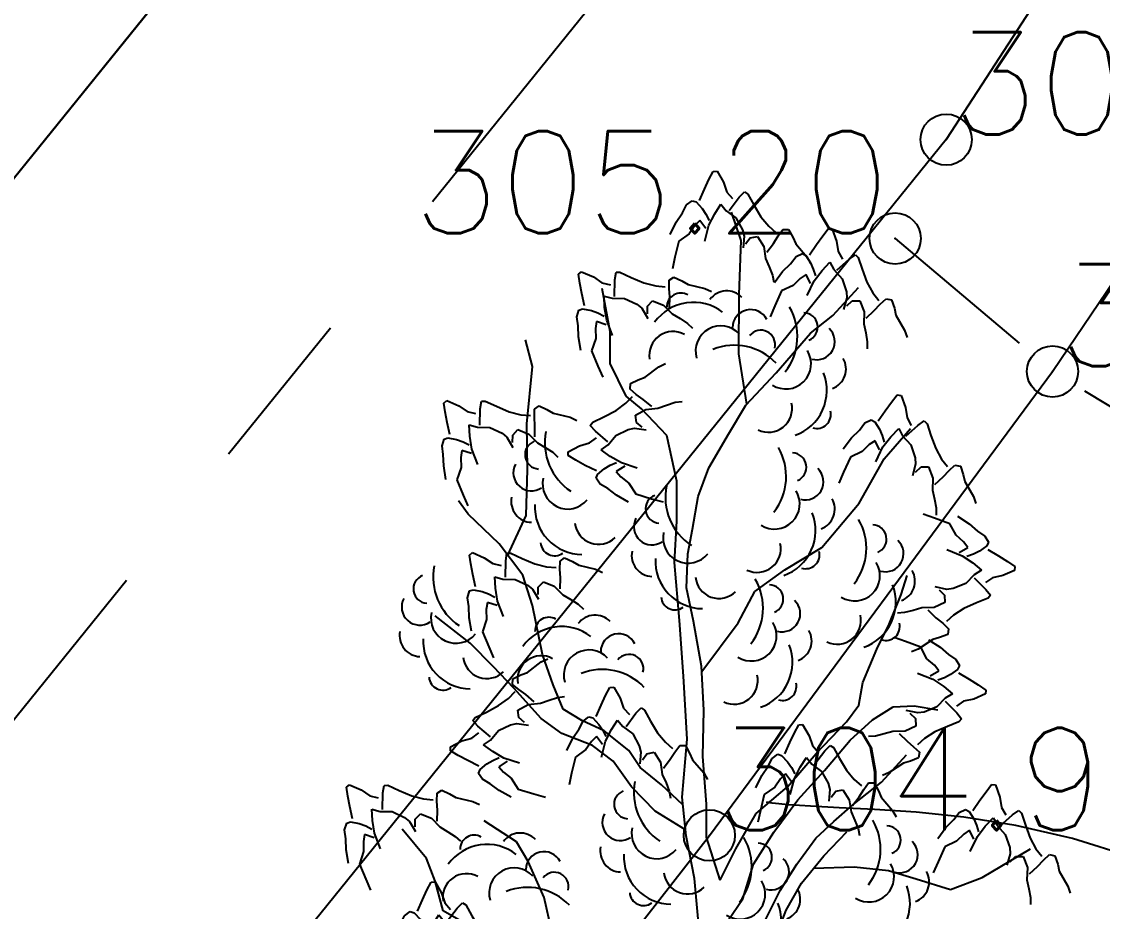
# Model space of a CAD drawing. Header units: millimetres. Extents: x 524954 to 526204, y 9523489 to 9524010.
# Drawn here: x 525985.65 to 525996.22, y 9523836.8 to 9523845.5 of the extents above; entities that cross this region are included whole.
import ezdxf
from ezdxf.enums import TextEntityAlignment as Align

# ---------------------------------------------------------------- set-up
doc = ezdxf.new("R2010")
doc.units = ezdxf.units.MM
doc.header["$PDMODE"] = 32
doc.header["$PDSIZE"] = 0.5
for name, pattern in [('ACAD_ISO12W100', [21, 12, -3, 0, -3, 0, -3]), ('AXES2', [28.575, 19.05, -3.175, 3.175, -3.175]), ('CACHE2', [4.7625, 3.175, -1.5875])]:
    doc.linetypes.add(name, pattern=pattern)
for name, color, linetype in [('Arbre', 34, 'ACAD_ISO12W100'), ('Axe_Route_Existante', 1, 'AXES2'), ('Bord_Route_Existante', 6, 'Continuous'), ('Borde_Piste', 7, 'CACHE2'), ('CN_05_00', 6, 'Continuous'), ('TopoAlt', 3, 'Continuous'), ('TOPOJIS', 7, 'Continuous')]:
    doc.layers.add(name, color=color, linetype=linetype)
doc.layers.add('Bord_Route_Existante_POLY3D', color=6, linetype='Continuous', plot=False)
doc.layers.add('Trottoir', color=7, linetype='Continuous', true_color=0xff6666)
doc.styles.add('Simplex 1.0', font='Simplex.shx', dxfattribs={"width": 0.99, "height": 1})

# ---------------------------------------------------------------- blocks, each defined once
blk = doc.blocks.new('TCPOINT M')
at = {"color": 0}
blk.add_point((0, 0), dxfattribs=at)
at = {"layer": 'TopoAlt', "style": 'Simplex 1.0', "width": 0.99}
blk.add_attdef('ALT', (0.15, 0.15), '', height=1, dxfattribs=at)
blk = doc.blocks.new('v088')
at = {"color": 3, "linetype": 'Continuous'}
for p, q in [((-0.024, 12.318), (0.016, 12.396)), ((0.016, 12.396), (0.055, 12.4)), ((0.055, 12.4), (0.118, 12.291)), ((-0.069, 12.224), (-0.024, 12.318)), ((0.118, 12.291), (0.152, 12.195)), ((-0.118, 12.113), (-0.069, 12.224)), ((0.152, 12.195), (0.207, 12.131)), ((0.272, 12.144), (0.324, 12.197)), ((0.324, 12.197), (0.356, 12.175)), ((0.356, 12.175), (0.415, 12.069)), ((-0.283, 11.991), (-0.243, 12.069)), ((-0.243, 12.069), (-0.188, 12.111)), ((-0.188, 12.111), (-0.15, 12.099)), ((-0.15, 12.099), (-0.092, 12.035)), ((0.032, 11.984), (0.092, 12.078)), ((0.092, 12.078), (0.144, 12.013)), ((0.175, 12.015), (0.272, 12.144)), ((0.415, 12.069), (0.484, 11.953)), ((-0.344, 11.901), (-0.283, 11.991)), ((-0.092, 12.035), (-0.054, 11.98)), ((-0.054, 11.98), (-0.022, 11.919)), ((-0.025, 11.872), (0.032, 11.984)), ((0.144, 12.013), (0.24, 11.942)), ((0.24, 11.942), (0.305, 11.825)), ((0.484, 11.953), (0.56, 11.862)), ((-0.403, 11.78), (-0.344, 11.901)), ((-0.162, 11.869), (-0.217, 11.788)), ((-0.112, 11.918), (-0.162, 11.869)), ((-0.054, 11.839), (-0.112, 11.918)), ((-0.066, 11.715), (-0.025, 11.872)), ((0.56, 11.862), (0.63, 11.801)), ((1.089, 11.768), (1.142, 11.837)), ((1.142, 11.837), (1.181, 11.833)), ((-0.217, 11.788), (-0.32, 11.714)), ((0.305, 11.825), (0.32, 11.765)), ((0.32, 11.765), (0.311, 11.65)), ((0.334, 11.69), (0.378, 11.749)), ((0.378, 11.749), (0.45, 11.762)), ((0.45, 11.762), (0.511, 11.664)), ((0.608, 11.694), (0.653, 11.766)), ((0.653, 11.766), (0.699, 11.829)), ((0.699, 11.829), (0.754, 11.828)), ((0.754, 11.828), (0.796, 11.754)), ((0.796, 11.754), (0.824, 11.689)), ((1.027, 11.683), (1.089, 11.768)), ((1.181, 11.833), (1.223, 11.714)), ((-0.32, 11.714), (-0.357, 11.558)), ((0.511, 11.664), (0.53, 11.547)), ((0.542, 11.608), (0.608, 11.694)), ((0.824, 11.689), (0.934, 11.561)), ((0.958, 11.583), (1.027, 11.683)), ((1.223, 11.714), (1.239, 11.614)), ((-0.357, 11.558), (-0.382, 11.444)), ((0.53, 11.547), (0.565, 11.463)), ((0.773, 11.494), (0.827, 11.564)), ((0.827, 11.564), (0.889, 11.595)), ((0.889, 11.595), (0.923, 11.575)), ((0.923, 11.575), (0.969, 11.502)), ((0.934, 11.561), (0.97, 11.497)), ((1.227, 11.433), (1.346, 11.541)), ((1.239, 11.614), (1.281, 11.541)), ((1.346, 11.541), (1.408, 11.583)), ((1.408, 11.583), (1.435, 11.556)), ((1.435, 11.556), (1.473, 11.441)), ((-1.299, 11.392), (-1.27, 11.417)), ((-1.27, 11.417), (-1.154, 11.366)), ((-0.932, 11.411), (-0.894, 11.412)), ((-0.894, 11.412), (-0.784, 11.361)), ((0.565, 11.463), (0.596, 11.383)), ((0.615, 11.31), (0.696, 11.418)), ((0.696, 11.418), (0.773, 11.494)), ((0.969, 11.502), (0.996, 11.441)), ((0.996, 11.441), (1.016, 11.375)), ((1.004, 11.329), (1.081, 11.429)), ((1.081, 11.429), (1.158, 11.51)), ((1.158, 11.51), (1.196, 11.437)), ((1.196, 11.437), (1.277, 11.348)), ((1.473, 11.441), (1.519, 11.314)), ((-1.285, 11.305), (-1.299, 11.392)), ((-1.154, 11.366), (-1.07, 11.309)), ((-1.07, 11.309), (-0.988, 11.29)), ((-0.947, 11.176), (-0.943, 11.337)), ((-0.943, 11.337), (-0.932, 11.411)), ((-0.784, 11.361), (-0.66, 11.307)), ((-0.66, 11.307), (-0.544, 11.278)), ((-0.413, 11.333), (-0.367, 11.365)), ((-0.413, 11.254), (-0.413, 11.333)), ((-0.367, 11.365), (-0.29, 11.329)), ((-0.29, 11.329), (-0.229, 11.292)), ((0.596, 11.383), (0.609, 11.315)), ((0.869, 11.352), (0.8, 11.283)), ((0.927, 11.391), (0.869, 11.352)), ((0.969, 11.302), (0.927, 11.391)), ((0.935, 11.183), (1.004, 11.329)), ((1.277, 11.348), (1.319, 11.221)), ((1.519, 11.314), (1.577, 11.21)), ((-1.266, 11.203), (-1.285, 11.305)), ((-1.241, 11.084), (-1.266, 11.203)), ((-0.544, 11.278), (-0.452, 11.27)), ((-0.408, 11.17), (-0.413, 11.254)), ((-0.229, 11.292), (-0.065, 11.254)), ((-0.065, 11.254), (0.001, 11.223)), ((0.685, 11.229), (0.619, 11.083)), ((0.8, 11.283), (0.685, 11.229)), ((1.319, 11.221), (1.323, 11.16)), ((1.577, 11.21), (1.635, 11.137)), ((-1.05, 11.179), (-0.971, 11.157)), ((-1.044, 11.067), (-1.05, 11.179)), ((-0.971, 11.157), (-0.851, 11.155)), ((-0.851, 11.155), (-0.73, 11.098)), ((-0.73, 11.098), (-0.682, 11.059)), ((-0.626, 11.08), (-0.576, 11.133)), ((-0.576, 11.133), (-0.468, 11.09)), ((-0.41, 11.061), (-0.408, 11.17)), ((1.323, 11.16), (1.292, 11.048)), ((1.323, 11.083), (1.377, 11.133)), ((1.377, 11.133), (1.45, 11.133)), ((1.45, 11.133), (1.492, 11.025)), ((1.592, 11.037), (1.65, 11.098)), ((1.65, 11.098), (1.708, 11.152)), ((1.708, 11.152), (1.762, 11.141)), ((1.762, 11.141), (1.789, 11.06)), ((-1.317, 10.975), (-1.297, 11.041)), ((-1.297, 11.041), (-1.259, 11.053)), ((-1.259, 11.053), (-1.174, 11.037)), ((-1.174, 11.037), (-1.111, 11.014)), ((-1.111, 11.014), (-1.05, 10.983)), ((-1.024, 10.943), (-1.044, 11.067)), ((-0.682, 11.059), (-0.622, 10.96)), ((-0.626, 11.006), (-0.626, 11.08)), ((-0.468, 11.09), (-0.384, 11.005)), ((-0.384, 11.005), (-0.307, 10.958)), ((0.619, 11.083), (0.573, 10.975)), ((1.492, 11.025), (1.489, 10.906)), ((1.512, 10.964), (1.592, 11.037)), ((1.789, 11.06), (1.804, 10.991)), ((1.804, 10.991), (1.889, 10.844)), ((-1.303, 10.889), (-1.317, 10.975)), ((-1.3, 10.78), (-1.303, 10.889)), ((-1.122, 10.929), (-1.134, 10.861)), ((-1.029, 10.899), (-1.122, 10.929)), ((-0.966, 10.792), (-1.024, 10.943)), ((-0.307, 10.958), (-0.234, 10.911)), ((-0.234, 10.911), (-0.184, 10.864)), ((1.489, 10.906), (1.508, 10.818)), ((-1.277, 10.647), (-1.3, 10.78)), ((-1.134, 10.861), (-1.131, 10.763)), ((1.508, 10.818), (1.523, 10.733)), ((1.889, 10.844), (1.912, 10.775)), ((-1.131, 10.763), (-1.171, 10.642)), ((1.523, 10.733), (1.523, 10.664)), ((-1.171, 10.642), (-1.109, 10.494)), ((-1.109, 10.494), (-1.063, 10.387)), ((-0.648, 10.385), (-0.514, 10.488)), ((-0.514, 10.488), (-0.448, 10.519)), ((-0.791, 10.323), (-0.715, 10.36)), ((-0.715, 10.36), (-0.648, 10.385)), ((-0.796, 10.268), (-0.791, 10.323)), ((-0.735, 10.218), (-0.796, 10.268)), ((-2.616, 10.132), (-2.587, 10.158)), ((-2.587, 10.158), (-2.471, 10.107)), ((-2.261, 10.077), (-2.249, 10.151)), ((-2.249, 10.151), (-2.211, 10.152)), ((-2.211, 10.152), (-2.101, 10.101)), ((-0.836, 10.131), (-0.771, 10.198)), ((-0.666, 10.169), (-0.735, 10.218)), ((-0.583, 10.098), (-0.666, 10.169)), ((-0.356, 10.14), (-0.287, 10.149)), ((1.762, 10.142), (1.816, 10.212)), ((1.816, 10.212), (1.854, 10.208)), ((1.854, 10.208), (1.896, 10.089)), ((-2.603, 10.046), (-2.616, 10.132)), ((-2.583, 9.943), (-2.603, 10.046)), ((-2.471, 10.107), (-2.388, 10.049)), ((-2.388, 10.049), (-2.306, 10.03)), ((-2.264, 9.917), (-2.261, 10.077)), ((-2.101, 10.101), (-1.977, 10.047)), ((-1.977, 10.047), (-1.862, 10.018)), ((-1.731, 9.995), (-1.73, 10.074)), ((-1.73, 10.074), (-1.685, 10.105)), ((-1.685, 10.105), (-1.608, 10.069)), ((-1.608, 10.069), (-1.547, 10.033)), ((-1.051, 9.998), (-0.931, 10.06)), ((-0.931, 10.06), (-0.836, 10.131)), ((-0.743, 10.015), (-0.642, 10.071)), ((-0.642, 10.071), (-0.523, 10.083)), ((-0.523, 10.083), (-0.438, 10.113)), ((-0.438, 10.113), (-0.356, 10.14)), ((1.631, 9.958), (1.7, 10.058)), ((1.7, 10.058), (1.762, 10.142)), ((1.896, 10.089), (1.912, 9.989)), ((-2.558, 9.824), (-2.583, 9.943)), ((-1.862, 10.018), (-1.769, 10.01)), ((-1.725, 9.911), (-1.731, 9.995)), ((-1.547, 10.033), (-1.382, 9.994)), ((-1.382, 9.994), (-1.316, 9.963)), ((-1.184, 9.915), (-1.161, 9.945)), ((-1.161, 9.945), (-1.051, 9.998)), ((-0.734, 9.943), (-0.743, 10.015)), ((-0.677, 9.896), (-0.734, 9.943)), ((1.446, 9.869), (1.5, 9.939)), ((1.5, 9.939), (1.562, 9.969)), ((1.562, 9.969), (1.596, 9.95)), ((1.596, 9.95), (1.643, 9.877)), ((1.912, 9.989), (1.954, 9.915)), ((2.019, 9.915), (2.081, 9.958)), ((2.081, 9.958), (2.108, 9.931)), ((-2.368, 9.919), (-2.288, 9.897)), ((-2.362, 9.808), (-2.368, 9.919)), ((-2.288, 9.897), (-2.168, 9.895)), ((-2.168, 9.895), (-2.047, 9.839)), ((-2.047, 9.839), (-2, 9.799)), ((-1.943, 9.82), (-1.893, 9.873)), ((-1.893, 9.873), (-1.786, 9.83)), ((-1.786, 9.83), (-1.702, 9.745)), ((-1.728, 9.802), (-1.725, 9.911)), ((-1.134, 9.859), (-1.184, 9.915)), ((-1.012, 9.755), (-1.134, 9.859)), ((-0.934, 9.816), (-0.814, 9.874)), ((-0.814, 9.874), (-0.753, 9.886)), ((-0.753, 9.886), (-0.639, 9.87)), ((1.369, 9.792), (1.446, 9.869)), ((1.643, 9.877), (1.669, 9.815)), ((1.754, 9.804), (1.831, 9.885)), ((1.831, 9.885), (1.869, 9.812)), ((1.9, 9.808), (2.019, 9.915)), ((2.108, 9.931), (2.146, 9.815)), ((-2.634, 9.715), (-2.614, 9.781)), ((-2.614, 9.781), (-2.576, 9.793)), ((-2.576, 9.793), (-2.492, 9.777)), ((-2.492, 9.777), (-2.428, 9.754)), ((-2.428, 9.754), (-2.368, 9.723)), ((-2.342, 9.683), (-2.362, 9.808)), ((-2, 9.799), (-1.94, 9.7)), ((-1.944, 9.746), (-1.943, 9.82)), ((-1.702, 9.745), (-1.624, 9.699)), ((-1.289, 9.715), (-1.192, 9.743)), ((-1.192, 9.743), (-1.125, 9.794)), ((-1.079, 9.676), (-1.011, 9.724)), ((-1.011, 9.724), (-0.934, 9.816)), ((1.289, 9.685), (1.369, 9.792)), ((1.542, 9.727), (1.473, 9.658)), ((1.6, 9.765), (1.542, 9.727)), ((1.643, 9.677), (1.6, 9.765)), ((1.669, 9.815), (1.689, 9.75)), ((1.677, 9.704), (1.754, 9.804)), ((1.869, 9.812), (1.95, 9.723)), ((1.95, 9.723), (1.993, 9.596)), ((2.146, 9.815), (2.193, 9.689)), ((-2.621, 9.629), (-2.634, 9.715)), ((-2.617, 9.52), (-2.621, 9.629)), ((-2.439, 9.669), (-2.451, 9.601)), ((-2.346, 9.639), (-2.439, 9.669)), ((-2.283, 9.532), (-2.342, 9.683)), ((-1.624, 9.699), (-1.552, 9.652)), ((-1.552, 9.652), (-1.502, 9.604)), ((-1.402, 9.657), (-1.289, 9.715)), ((-1.401, 9.619), (-1.402, 9.657)), ((-1.325, 9.574), (-1.401, 9.619)), ((-0.989, 9.611), (-1.079, 9.676)), ((1.473, 9.658), (1.358, 9.604)), ((1.608, 9.558), (1.677, 9.704)), ((2.193, 9.689), (2.25, 9.585)), ((-2.595, 9.387), (-2.617, 9.52)), ((-2.451, 9.601), (-2.448, 9.503)), ((-1.233, 9.524), (-1.325, 9.574)), ((-1.125, 9.469), (-1.233, 9.524)), ((-1.047, 9.49), (-0.989, 9.525)), ((-0.88, 9.547), (-0.989, 9.611)), ((-0.989, 9.525), (-0.927, 9.553)), ((-0.848, 9.516), (-0.931, 9.463)), ((-0.726, 9.498), (-0.88, 9.547)), ((1.358, 9.604), (1.292, 9.458)), ((1.996, 9.535), (1.966, 9.423)), ((1.993, 9.596), (1.996, 9.535)), ((2.25, 9.585), (2.308, 9.512)), ((2.323, 9.473), (2.381, 9.527)), ((2.381, 9.527), (2.435, 9.515)), ((2.435, 9.515), (2.462, 9.435)), ((-2.448, 9.503), (-2.488, 9.382)), ((-1.128, 9.398), (-1.113, 9.435)), ((-1.113, 9.435), (-1.047, 9.49)), ((-0.931, 9.463), (-0.885, 9.411)), ((-0.885, 9.411), (-0.807, 9.351)), ((1.292, 9.458), (1.246, 9.35)), ((1.996, 9.458), (2.05, 9.508)), ((2.05, 9.508), (2.123, 9.508)), ((2.123, 9.508), (2.166, 9.4)), ((2.185, 9.338), (2.266, 9.412)), ((2.266, 9.412), (2.323, 9.473)), ((2.462, 9.435), (2.477, 9.365)), ((-2.488, 9.382), (-2.427, 9.234)), ((-1.089, 9.341), (-1.128, 9.398)), ((-1.014, 9.297), (-1.089, 9.341)), ((-0.807, 9.351), (-0.739, 9.244)), ((2.166, 9.4), (2.162, 9.281)), ((2.477, 9.365), (2.562, 9.219)), ((-2.427, 9.234), (-2.38, 9.127)), ((-0.927, 9.231), (-1.014, 9.297)), ((-0.81, 9.165), (-0.927, 9.231)), ((-0.739, 9.244), (-0.586, 9.198)), ((-0.586, 9.198), (-0.473, 9.166)), ((2.162, 9.281), (2.181, 9.192)), ((2.562, 9.219), (2.585, 9.15)), ((2.181, 9.192), (2.196, 9.108)), ((2.196, 9.108), (2.196, 9.038)), ((2.18, 9.009), (2.07, 9.048)), ((2.33, 8.953), (2.18, 9.009)), ((2.406, 9.027), (2.519, 8.953)), ((2.391, 8.841), (2.33, 8.953)), ((2.519, 8.953), (2.601, 8.881)), ((2.601, 8.881), (2.673, 8.832)), ((2.465, 8.776), (2.391, 8.841)), ((2.507, 8.721), (2.465, 8.776)), ((2.673, 8.832), (2.708, 8.773)), ((2.708, 8.773), (2.691, 8.737)), ((-2.366, 8.647), (-2.337, 8.672)), ((-2.337, 8.672), (-2.221, 8.621)), ((-2.011, 8.592), (-1.999, 8.665)), ((-1.999, 8.665), (-1.961, 8.666)), ((-1.961, 8.666), (-1.851, 8.615)), ((2.3, 8.701), (2.45, 8.641)), ((2.421, 8.673), (2.507, 8.721)), ((2.621, 8.686), (2.561, 8.655)), ((2.691, 8.737), (2.621, 8.686)), ((2.701, 8.703), (2.805, 8.64)), ((-2.353, 8.56), (-2.366, 8.647)), ((-2.333, 8.457), (-2.353, 8.56)), ((-2.221, 8.621), (-2.138, 8.563)), ((-2.138, 8.563), (-2.056, 8.544)), ((-2.014, 8.431), (-2.011, 8.592)), ((-1.851, 8.615), (-1.727, 8.562)), ((-1.727, 8.562), (-1.612, 8.532)), ((-1.481, 8.509), (-1.48, 8.588)), ((-1.48, 8.588), (-1.435, 8.619)), ((-1.435, 8.619), (-1.357, 8.583)), ((-1.357, 8.583), (-1.297, 8.547)), ((2.45, 8.641), (2.555, 8.57)), ((2.561, 8.655), (2.497, 8.632)), ((2.555, 8.57), (2.64, 8.498)), ((2.805, 8.64), (2.893, 8.584)), ((2.893, 8.584), (2.966, 8.534)), ((-2.308, 8.338), (-2.333, 8.457)), ((-1.612, 8.532), (-1.519, 8.524)), ((-1.475, 8.425), (-1.481, 8.509)), ((-1.297, 8.547), (-1.132, 8.508)), ((-1.132, 8.508), (-1.066, 8.477)), ((2.57, 8.455), (2.487, 8.369)), ((2.64, 8.498), (2.57, 8.455)), ((2.964, 8.496), (2.848, 8.446)), ((2.966, 8.534), (2.964, 8.496)), ((-2.118, 8.433), (-2.038, 8.411)), ((-2.112, 8.322), (-2.118, 8.433)), ((-2.038, 8.411), (-1.918, 8.409)), ((-1.918, 8.409), (-1.797, 8.353)), ((-1.797, 8.353), (-1.75, 8.313)), ((-1.693, 8.334), (-1.643, 8.387)), ((-1.643, 8.387), (-1.536, 8.344)), ((-1.478, 8.316), (-1.475, 8.425)), ((2.487, 8.369), (2.362, 8.319)), ((2.568, 8.425), (2.683, 8.312)), ((2.749, 8.424), (2.679, 8.378)), ((2.848, 8.446), (2.749, 8.424)), ((-2.384, 8.23), (-2.364, 8.296)), ((-2.364, 8.296), (-2.326, 8.308)), ((-2.326, 8.308), (-2.242, 8.291)), ((-2.242, 8.291), (-2.178, 8.268)), ((-2.178, 8.268), (-2.118, 8.237)), ((-2.092, 8.197), (-2.112, 8.322)), ((-1.75, 8.313), (-1.69, 8.215)), ((-1.694, 8.261), (-1.693, 8.334)), ((-1.536, 8.344), (-1.452, 8.259)), ((-1.452, 8.259), (-1.374, 8.213)), ((2.301, 8.311), (2.188, 8.335)), ((2.225, 8.306), (2.278, 8.256)), ((2.278, 8.256), (2.282, 8.183)), ((2.362, 8.319), (2.301, 8.311)), ((2.683, 8.312), (2.729, 8.254)), ((2.729, 8.254), (2.704, 8.225)), ((-2.371, 8.143), (-2.384, 8.23)), ((-2.367, 8.034), (-2.371, 8.143)), ((-2.189, 8.184), (-2.201, 8.115)), ((-2.096, 8.154), (-2.189, 8.184)), ((-2.033, 8.047), (-2.092, 8.197)), ((-1.374, 8.213), (-1.302, 8.166)), ((-1.302, 8.166), (-1.252, 8.118)), ((2.282, 8.183), (2.178, 8.134)), ((2.591, 8.179), (2.467, 8.125)), ((2.704, 8.225), (2.591, 8.179)), ((-2.345, 7.902), (-2.367, 8.034)), ((-2.201, 8.115), (-2.198, 8.017)), ((1.888, 8.085), (1.819, 8.08)), ((1.971, 8.105), (1.888, 8.085)), ((2.058, 8.13), (1.971, 8.105)), ((2.178, 8.134), (2.058, 8.13)), ((2.117, 8.111), (2.195, 8.035)), ((2.195, 8.035), (2.261, 7.981)), ((2.367, 8.061), (2.298, 7.999)), ((2.467, 8.125), (2.367, 8.061)), ((-2.198, 8.017), (-2.238, 7.897)), ((2.261, 7.981), (2.318, 7.927)), ((2.318, 7.927), (2.31, 7.872)), ((-2.238, 7.897), (-2.177, 7.749)), ((1.896, 7.802), (1.786, 7.841)), ((2.163, 7.821), (2.022, 7.727)), ((2.123, 7.82), (2.235, 7.746)), ((2.231, 7.841), (2.163, 7.821)), ((2.31, 7.872), (2.231, 7.841)), ((-2.177, 7.749), (-2.13, 7.641)), ((2.046, 7.746), (1.896, 7.802)), ((2.022, 7.727), (1.955, 7.7)), ((2.107, 7.634), (2.046, 7.746)), ((2.235, 7.746), (2.317, 7.675)), ((-1.663, 7.603), (-1.598, 7.634)), ((2.181, 7.57), (2.107, 7.634)), ((2.317, 7.675), (2.389, 7.625)), ((2.389, 7.625), (2.424, 7.566)), ((-1.797, 7.5), (-1.663, 7.603)), ((2.137, 7.467), (2.223, 7.514)), ((2.223, 7.514), (2.181, 7.57)), ((2.407, 7.53), (2.337, 7.479)), ((2.424, 7.566), (2.407, 7.53)), ((-1.945, 7.383), (-1.94, 7.438)), ((-1.94, 7.438), (-1.864, 7.475)), ((-1.864, 7.475), (-1.797, 7.5)), ((2.016, 7.494), (2.166, 7.434)), ((2.166, 7.434), (2.271, 7.363)), ((2.277, 7.448), (2.213, 7.425)), ((2.337, 7.479), (2.277, 7.448)), ((2.417, 7.496), (2.521, 7.433)), ((2.521, 7.433), (2.609, 7.377)), ((-1.985, 7.246), (-1.92, 7.313)), ((-1.884, 7.333), (-1.945, 7.383)), ((-1.815, 7.284), (-1.884, 7.333)), ((-1.034, 7.275), (-0.994, 7.353)), ((-0.994, 7.353), (-0.955, 7.356)), ((-0.955, 7.356), (-0.891, 7.247)), ((2.271, 7.363), (2.357, 7.292)), ((2.357, 7.292), (2.286, 7.249)), ((2.609, 7.377), (2.682, 7.328)), ((2.682, 7.328), (2.68, 7.289)), ((-2.081, 7.175), (-1.985, 7.246)), ((-1.892, 7.13), (-1.791, 7.186)), ((-1.732, 7.213), (-1.815, 7.284)), ((-1.791, 7.186), (-1.672, 7.198)), ((-1.672, 7.198), (-1.587, 7.228)), ((-1.587, 7.228), (-1.505, 7.255)), ((-1.505, 7.255), (-1.436, 7.264)), ((-1.078, 7.18), (-1.034, 7.275)), ((-0.891, 7.247), (-0.858, 7.151)), ((2.286, 7.249), (2.203, 7.162)), ((2.284, 7.218), (2.399, 7.105)), ((2.465, 7.218), (2.395, 7.171)), ((2.564, 7.239), (2.465, 7.218)), ((2.68, 7.289), (2.564, 7.239)), ((-2.31, 7.06), (-2.2, 7.113)), ((-2.2, 7.113), (-2.081, 7.175)), ((-1.883, 7.058), (-1.892, 7.13)), ((-1.128, 7.069), (-1.078, 7.18)), ((-0.858, 7.151), (-0.802, 7.088)), ((-0.835, 6.972), (-0.738, 7.1)), ((-0.738, 7.1), (-0.686, 7.153)), ((-0.686, 7.153), (-0.654, 7.131)), ((-0.654, 7.131), (-0.595, 7.025)), ((2.018, 7.104), (1.904, 7.128)), ((1.941, 7.1), (1.994, 7.049)), ((2.079, 7.112), (2.018, 7.104)), ((2.203, 7.162), (2.079, 7.112)), ((2.399, 7.105), (2.445, 7.047)), ((-2.333, 7.03), (-2.31, 7.06)), ((-2.283, 6.974), (-2.333, 7.03)), ((-2.161, 6.87), (-2.283, 6.974)), ((-2.083, 6.931), (-1.963, 6.989)), ((-1.963, 6.989), (-1.902, 7.001)), ((-1.902, 7.001), (-1.788, 6.985)), ((-1.826, 7.011), (-1.883, 7.058)), ((-1.293, 6.947), (-1.253, 7.025)), ((-1.253, 7.025), (-1.198, 7.067)), ((-1.198, 7.067), (-1.16, 7.055)), ((-1.16, 7.055), (-1.101, 6.992)), ((-1.101, 6.992), (-1.063, 6.936)), ((-0.978, 6.941), (-0.918, 7.034)), ((-0.918, 7.034), (-0.866, 6.97)), ((-0.595, 7.025), (-0.526, 6.909)), ((0.813, 6.909), (0.853, 6.987)), ((0.853, 6.987), (0.891, 6.991)), ((0.891, 6.991), (0.955, 6.881)), ((1.999, 6.976), (1.894, 6.927)), ((1.994, 7.049), (1.999, 6.976)), ((2.42, 7.018), (2.307, 6.972)), ((2.445, 7.047), (2.42, 7.018)), ((-2.342, 6.858), (-2.275, 6.909)), ((-2.161, 6.839), (-2.083, 6.931)), ((-1.354, 6.857), (-1.293, 6.947)), ((-1.122, 6.874), (-1.172, 6.826)), ((-1.064, 6.795), (-1.122, 6.874)), ((-1.063, 6.936), (-1.032, 6.875)), ((-1.035, 6.828), (-0.978, 6.941)), ((-0.866, 6.97), (-0.77, 6.898)), ((-0.77, 6.898), (-0.705, 6.781)), ((-0.526, 6.909), (-0.45, 6.818)), ((0.768, 6.815), (0.813, 6.909)), ((0.955, 6.881), (0.989, 6.786)), ((1.604, 6.878), (1.535, 6.874)), ((1.688, 6.899), (1.604, 6.878)), ((1.775, 6.923), (1.688, 6.899)), ((1.894, 6.927), (1.775, 6.923)), ((1.834, 6.904), (1.912, 6.828)), ((2.184, 6.918), (2.084, 6.854)), ((2.307, 6.972), (2.184, 6.918)), ((-2.551, 6.772), (-2.439, 6.83)), ((-2.55, 6.734), (-2.551, 6.772)), ((-2.439, 6.83), (-2.342, 6.858)), ((-2.228, 6.791), (-2.161, 6.839)), ((-2.138, 6.726), (-2.228, 6.791)), ((-1.413, 6.737), (-1.354, 6.857)), ((-1.172, 6.826), (-1.227, 6.745)), ((-1.076, 6.671), (-1.035, 6.828)), ((-0.705, 6.781), (-0.69, 6.721)), ((-0.45, 6.818), (-0.379, 6.757)), ((-0.357, 6.722), (-0.31, 6.785)), ((-0.31, 6.785), (-0.255, 6.784)), ((-0.255, 6.784), (-0.214, 6.71)), ((0.719, 6.703), (0.768, 6.815)), ((0.989, 6.786), (1.044, 6.722)), ((1.108, 6.734), (1.161, 6.787)), ((1.161, 6.787), (1.192, 6.766)), ((1.192, 6.766), (1.252, 6.66)), ((1.912, 6.828), (1.977, 6.774)), ((1.977, 6.774), (2.034, 6.72)), ((2.084, 6.854), (2.014, 6.792)), ((-2.475, 6.689), (-2.55, 6.734)), ((-2.383, 6.639), (-2.475, 6.689)), ((-2.029, 6.662), (-2.138, 6.726)), ((-2.138, 6.64), (-2.076, 6.668)), ((-1.875, 6.613), (-2.029, 6.662)), ((-1.33, 6.67), (-1.367, 6.514)), ((-1.227, 6.745), (-1.33, 6.67)), ((-0.69, 6.721), (-0.699, 6.606)), ((-0.675, 6.646), (-0.632, 6.705)), ((-0.632, 6.705), (-0.56, 6.719)), ((-0.56, 6.719), (-0.498, 6.621)), ((-0.402, 6.651), (-0.357, 6.722)), ((-0.214, 6.71), (-0.186, 6.645)), ((0.554, 6.582), (0.594, 6.66)), ((0.594, 6.66), (0.649, 6.702)), ((0.649, 6.702), (0.686, 6.689)), ((0.686, 6.689), (0.745, 6.626)), ((0.868, 6.575), (0.929, 6.669)), ((0.929, 6.669), (0.98, 6.604)), ((1.011, 6.606), (1.108, 6.734)), ((1.252, 6.66), (1.321, 6.544)), ((2.026, 6.666), (1.947, 6.634)), ((2.034, 6.72), (2.026, 6.666)), ((-2.274, 6.584), (-2.383, 6.639)), ((-2.262, 6.55), (-2.196, 6.606)), ((-2.196, 6.606), (-2.138, 6.64)), ((-1.998, 6.632), (-2.08, 6.578)), ((-2.08, 6.578), (-2.034, 6.526)), ((-0.498, 6.621), (-0.48, 6.503)), ((-0.468, 6.564), (-0.402, 6.651)), ((-0.186, 6.645), (-0.075, 6.517)), ((0.493, 6.492), (0.554, 6.582)), ((0.745, 6.626), (0.783, 6.571)), ((0.783, 6.571), (0.814, 6.51)), ((0.811, 6.463), (0.868, 6.575)), ((0.98, 6.604), (1.076, 6.532)), ((1.879, 6.614), (1.738, 6.52)), ((1.947, 6.634), (1.879, 6.614)), ((-2.277, 6.513), (-2.262, 6.55)), ((-2.238, 6.456), (-2.277, 6.513)), ((-2.163, 6.412), (-2.238, 6.456)), ((-2.034, 6.526), (-1.957, 6.466)), ((-1.957, 6.466), (-1.888, 6.359)), ((-1.367, 6.514), (-1.392, 6.4)), ((-0.48, 6.503), (-0.444, 6.419)), ((-0.075, 6.517), (-0.04, 6.453)), ((0.433, 6.371), (0.493, 6.492)), ((0.675, 6.46), (0.62, 6.379)), ((0.724, 6.509), (0.675, 6.46)), ((0.782, 6.43), (0.724, 6.509)), ((0.771, 6.306), (0.811, 6.463)), ((1.076, 6.532), (1.141, 6.416)), ((1.321, 6.544), (1.397, 6.452)), ((1.397, 6.452), (1.467, 6.391)), ((1.738, 6.52), (1.671, 6.493)), ((-3.568, 6.377), (-3.539, 6.402)), ((-3.555, 6.29), (-3.568, 6.377)), ((-3.539, 6.402), (-3.423, 6.351)), ((-3.423, 6.351), (-3.34, 6.294)), ((-3.213, 6.322), (-3.201, 6.396)), ((-3.201, 6.396), (-3.163, 6.397)), ((-3.163, 6.397), (-3.053, 6.346)), ((-3.053, 6.346), (-2.929, 6.292)), ((-2.682, 6.318), (-2.637, 6.35)), ((-2.637, 6.35), (-2.56, 6.314)), ((-2.076, 6.346), (-2.163, 6.412)), ((-1.959, 6.28), (-2.076, 6.346)), ((-1.888, 6.359), (-1.735, 6.313)), ((-0.444, 6.419), (-0.414, 6.339)), ((0.62, 6.379), (0.516, 6.305)), ((1.141, 6.416), (1.157, 6.356)), ((1.157, 6.356), (1.147, 6.241)), ((1.215, 6.339), (1.286, 6.353)), ((1.286, 6.353), (1.348, 6.255)), ((1.444, 6.285), (1.489, 6.356)), ((1.489, 6.356), (1.536, 6.42)), ((1.536, 6.42), (1.591, 6.419)), ((1.591, 6.419), (1.633, 6.344)), ((1.633, 6.344), (1.661, 6.279)), ((2.685, 6.334), (2.739, 6.404)), ((2.739, 6.404), (2.777, 6.4)), ((2.777, 6.4), (2.82, 6.28)), ((-3.535, 6.188), (-3.555, 6.29)), ((-3.34, 6.294), (-3.258, 6.275)), ((-3.216, 6.161), (-3.213, 6.322)), ((-2.929, 6.292), (-2.814, 6.263)), ((-2.814, 6.263), (-2.721, 6.255)), ((-2.683, 6.24), (-2.682, 6.318)), ((-2.677, 6.155), (-2.683, 6.24)), ((-2.56, 6.314), (-2.499, 6.278)), ((-2.499, 6.278), (-2.334, 6.239)), ((-2.334, 6.239), (-2.268, 6.208)), ((-1.735, 6.313), (-1.622, 6.281)), ((-0.414, 6.339), (-0.401, 6.271)), ((0.516, 6.305), (0.479, 6.149)), ((1.171, 6.28), (1.215, 6.339)), ((1.348, 6.255), (1.367, 6.137)), ((1.378, 6.198), (1.444, 6.285)), ((1.661, 6.279), (1.771, 6.151)), ((2.554, 6.15), (2.623, 6.25)), ((2.623, 6.25), (2.685, 6.334)), ((2.82, 6.28), (2.835, 6.18)), ((-3.51, 6.069), (-3.535, 6.188)), ((-3.32, 6.164), (-3.24, 6.142)), ((-3.314, 6.053), (-3.32, 6.164)), ((-3.24, 6.142), (-3.121, 6.14)), ((-3.121, 6.14), (-2.999, 6.083)), ((-2.68, 6.046), (-2.677, 6.155)), ((0.479, 6.149), (0.454, 6.035)), ((1.367, 6.137), (1.402, 6.054)), ((1.771, 6.151), (1.807, 6.088)), ((2.37, 6.061), (2.423, 6.13)), ((2.423, 6.13), (2.485, 6.161)), ((2.485, 6.161), (2.52, 6.142)), ((2.52, 6.142), (2.566, 6.069)), ((2.835, 6.18), (2.877, 6.107)), ((2.943, 6.107), (3.004, 6.15)), ((3.004, 6.15), (3.031, 6.123)), ((-3.586, 5.96), (-3.566, 6.026)), ((-3.566, 6.026), (-3.528, 6.038)), ((-3.528, 6.038), (-3.444, 6.022)), ((-3.294, 5.928), (-3.314, 6.053)), ((-2.999, 6.083), (-2.952, 6.044)), ((-2.952, 6.044), (-2.892, 5.945)), ((-2.896, 5.991), (-2.895, 6.065)), ((-2.895, 6.065), (-2.845, 6.118)), ((-2.845, 6.118), (-2.738, 6.075)), ((-2.738, 6.075), (-2.654, 5.99)), ((1.402, 6.054), (1.433, 5.974)), ((2.293, 5.984), (2.37, 6.061)), ((2.566, 6.069), (2.593, 6.007)), ((2.677, 5.996), (2.754, 6.077)), ((2.754, 6.077), (2.793, 6.004)), ((2.823, 6), (2.943, 6.107)), ((3.031, 6.123), (3.07, 6.007)), ((-3.573, 5.874), (-3.586, 5.96)), ((-3.444, 6.022), (-3.38, 5.999)), ((-3.38, 5.999), (-3.32, 5.968)), ((-3.235, 5.777), (-3.294, 5.928)), ((-2.654, 5.99), (-2.576, 5.943)), ((-2.576, 5.943), (-2.504, 5.896)), ((1.433, 5.974), (1.446, 5.906)), ((2.212, 5.877), (2.293, 5.984)), ((2.466, 5.919), (2.396, 5.85)), ((2.523, 5.957), (2.466, 5.919)), ((2.566, 5.869), (2.523, 5.957)), ((2.593, 6.007), (2.612, 5.942)), ((2.6, 5.896), (2.677, 5.996)), ((2.793, 6.004), (2.873, 5.915)), ((3.07, 6.007), (3.116, 5.88)), ((-3.57, 5.765), (-3.573, 5.874)), ((-3.392, 5.914), (-3.403, 5.846)), ((-3.403, 5.846), (-3.4, 5.748)), ((-3.298, 5.884), (-3.392, 5.914)), ((-2.504, 5.896), (-2.454, 5.849)), ((2.396, 5.85), (2.281, 5.796)), ((2.531, 5.75), (2.6, 5.896)), ((2.873, 5.915), (2.916, 5.788)), ((3.116, 5.88), (3.173, 5.777)), ((-3.547, 5.632), (-3.57, 5.765)), ((-3.4, 5.748), (-3.44, 5.627)), ((2.281, 5.796), (2.216, 5.65)), ((2.92, 5.727), (2.889, 5.615)), ((2.916, 5.788), (2.92, 5.727)), ((3.173, 5.777), (3.231, 5.703)), ((3.247, 5.665), (3.304, 5.719)), ((3.304, 5.719), (3.358, 5.707)), ((3.358, 5.707), (3.385, 5.627)), ((-3.44, 5.627), (-3.379, 5.479)), ((2.216, 5.65), (2.169, 5.542)), ((2.92, 5.65), (2.973, 5.7)), ((2.973, 5.7), (3.047, 5.7)), ((3.047, 5.7), (3.089, 5.592)), ((3.108, 5.53), (3.189, 5.603)), ((3.189, 5.603), (3.247, 5.665)), ((3.385, 5.627), (3.4, 5.557)), ((3.089, 5.592), (3.085, 5.473)), ((3.4, 5.557), (3.485, 5.411)), ((-3.379, 5.479), (-3.332, 5.372)), ((3.085, 5.473), (3.104, 5.384)), ((3.485, 5.411), (3.508, 5.342)), ((3.104, 5.384), (3.12, 5.3)), ((3.12, 5.3), (3.12, 5.23))]:
    blk.add_line(p, q, dxfattribs=at)
at = {"linetype": 'Continuous'}
for p, q in [((0.29, 11.722), (0.197, 12)), ((0.27, 11.193), (0.29, 11.722)), ((-0.991, 10.831), (-1.069, 11.252)), ((1.188, 10.988), (1.437, 11.261)), ((0.269, 10.614), (0.27, 11.193)), ((0.968, 10.816), (1.188, 10.988)), ((-0.991, 10.52), (-0.991, 10.831)), ((0.634, 10.429), (0.968, 10.816)), ((-1.749, 10.491), (-1.817, 10.751)), ((0.345, 10.122), (0.269, 10.614)), ((-1.806, 9.931), (-1.749, 10.491)), ((-0.835, 10.2), (-0.991, 10.52)), ((0.336, 10.112), (0.634, 10.429)), ((-0.683, 10.078), (-0.835, 10.2)), ((-0.435, 9.816), (-0.683, 10.078)), ((0.168, 9.829), (0.336, 10.112)), ((-1.797, 9.483), (-1.806, 9.931)), ((-0.025, 9.501), (0.168, 9.829)), ((1.69, 9.587), (1.945, 9.885)), ((-0.339, 9.37), (-0.435, 9.816)), ((1.444, 9.153), (1.69, 9.587)), ((-1.812, 9.035), (-1.797, 9.483)), ((-0.131, 9.219), (-0.025, 9.501)), ((-0.337, 8.979), (-0.339, 9.37)), ((-0.186, 8.901), (-0.131, 9.219)), ((-2.378, 9.048), (-2.474, 9.177)), ((1.08, 8.722), (1.444, 9.153)), ((-2.074, 8.756), (-2.378, 9.048)), ((-1.992, 8.647), (-1.812, 9.035)), ((-0.36, 8.574), (-0.337, 8.979)), ((-0.231, 8.658), (-0.186, 8.901)), ((-1.843, 8.45), (-2.074, 8.756)), ((0.718, 8.503), (1.08, 8.722)), ((-0.311, 8.009), (-0.36, 8.574)), ((-0.243, 8.328), (-0.231, 8.658)), ((0.424, 8.292), (0.718, 8.503)), ((-1.75, 8.153), (-1.843, 8.45)), ((1.855, 8.26), (1.913, 8.447)), ((-0.174, 8), (-0.243, 8.328)), ((0.262, 7.984), (0.424, 8.292)), ((1.736, 7.971), (1.855, 8.26)), ((-1.653, 7.676), (-1.75, 8.153)), ((-2.358, 7.786), (-2.7, 8.052)), ((-0.274, 7.463), (-0.311, 8.009)), ((-0.096, 7.56), (-0.174, 8)), ((-0.093, 7.509), (0.262, 7.984)), ((1.617, 7.726), (1.736, 7.971)), ((-2.129, 7.554), (-2.358, 7.786)), ((1.481, 7.4), (1.617, 7.726)), ((-1.547, 7.38), (-1.653, 7.676)), ((-1.932, 7.347), (-2.129, 7.554)), ((-0.075, 7.131), (-0.096, 7.56)), ((-0.237, 6.848), (-0.274, 7.463)), ((1.442, 7.181), (1.481, 7.4)), ((-1.665, 7.048), (-1.932, 7.347)), ((-1.449, 7.14), (-1.547, 7.38)), ((-1.266, 7.031), (-1.449, 7.14)), ((-0.084, 6.677), (-0.075, 7.131)), ((1.321, 7.017), (1.442, 7.181)), ((1.575, 7.035), (1.778, 7.163)), ((1.778, 7.163), (1.983, 7.174)), ((1.983, 7.174), (2.214, 7.135)), ((-1.463, 6.903), (-1.665, 7.048)), ((-1.047, 6.93), (-1.266, 7.031)), ((1.023, 6.706), (1.321, 7.017)), ((1.356, 6.837), (1.575, 7.035)), ((-1.162, 6.785), (-1.463, 6.903)), ((-0.806, 6.736), (-1.047, 6.93)), ((-0.96, 6.634), (-1.162, 6.785)), ((-0.287, 6.281), (-0.237, 6.848)), ((1.107, 6.54), (1.356, 6.837)), ((-0.697, 6.571), (-0.806, 6.736)), ((-0.049, 6.211), (-0.084, 6.677)), ((0.743, 6.383), (1.023, 6.706)), ((1.663, 6.427), (1.906, 6.693)), ((-0.78, 6.382), (-0.96, 6.634)), ((-0.488, 6.401), (-0.697, 6.571)), ((0.846, 6.255), (1.107, 6.54)), ((-0.551, 6.145), (-0.78, 6.382)), ((-0.279, 6.204), (-0.488, 6.401)), ((0.438, 6.122), (0.743, 6.383)), ((1.381, 6.204), (1.663, 6.427)), ((-0.248, 5.902), (-0.287, 6.281)), ((0.61, 5.939), (0.846, 6.255)), ((-0.254, 5.961), (-0.551, 6.145)), ((-0.049, 5.888), (-0.049, 6.211)), ((1.198, 6.044), (1.381, 6.204)), ((-1.907, 5.843), (-2.222, 6.048)), ((0.24, 5.776), (0.438, 6.122)), ((1.021, 5.879), (1.198, 6.044)), ((-2.787, 5.681), (-3.023, 5.969)), ((0.411, 5.624), (0.61, 5.939)), ((1.1, 5.706), (1.325, 5.941)), ((-1.791, 5.652), (-1.907, 5.843)), ((-0.165, 5.487), (-0.248, 5.902)), ((0.085, 5.468), (-0.049, 5.888)), ((0.834, 5.626), (1.021, 5.879)), ((0.085, 5.468), (0.24, 5.776)), ((0.881, 5.441), (1.1, 5.706)), ((2.646, 5.496), (3.119, 5.774)), ((-2.701, 5.459), (-2.787, 5.681)), ((-1.635, 5.301), (-1.791, 5.652)), ((0.306, 5.286), (0.411, 5.624)), ((0.671, 5.368), (0.834, 5.626)), ((1.001, 5.586), (1.394, 5.601)), ((1.394, 5.601), (1.731, 5.564)), ((1.731, 5.564), (2, 5.483)), ((2.338, 5.378), (2.646, 5.496)), ((-2.621, 5.169), (-2.701, 5.459)), ((-0.107, 4.829), (-0.165, 5.487)), ((0.731, 5.176), (0.881, 5.441)), ((2, 5.483), (2.338, 5.378)), ((-1.559, 4.967), (-1.635, 5.301)), ((0.161, 5.071), (0.306, 5.286)), ((0.51, 5.041), (0.671, 5.368)), ((-2.4, 5.043), (-2.621, 5.169)), ((0.619, 4.888), (0.731, 5.176))]:
    blk.add_line(p, q, dxfattribs=at)
at = {"color": 3, "linetype": 'Continuous'}
for centre, major_axis, start_param, end_param in [((-0.3, 11.072), (0.0964, 0.0964), 0.254619, 2.377018), ((0.15, 11.024), (0.145, 0.145), 6.263619, 7.998733), ((-0.176, 10.651), (0.33, 0.33), 0.12682, 1.733702), ((0.383, 10.87), (-0.125, 0.125), 4.396235, 7.060094), ((0.275, 10.786), (0.4, 0.4), 4.836335, 6.022049), ((0.899, 10.876), (0.099, 0.099), 4.31771, 7.031286), ((0.091, 10.641), (0.174, 0.174), 6.236163, 8.918901), ((-0.376, 10.6), (0.164, 0.164), 0.282297, 2.520721), ((0.483, 10.705), (-0.099, 0.099), 3.680741, 6.394318), ((1.029, 10.733), (-0.125, 0.125), 2.081137, 4.744996), ((0.223, 10.132), (-0.4, 0.4), 4.689978, 5.875693), ((0.728, 10.517), (-0.174, 0.174), 1.793126, 4.475865), ((1.111, 10.467), (-0.145, 0.145), 2.713295, 4.448408), ((0.662, 10.258), (-0.33, 0.33), 2.69514, 4.302022), ((0.557, 10.08), (0.164, 0.164), 3.478918, 5.717341), ((1.031, 10.021), (0.0964, 0.0964), 3.62262, 5.745019), ((-1.063, 9.743), (0.4, 0.4), 2.158504, 3.344219), ((-1.682, 9.628), (-0.099, 0.099), -0.421529, 2.292047), ((0.165, 9.415), (0.4, 0.4), 4.836335, 6.022049), ((0.788, 9.505), (-0.099, 0.099), 2.746913, 5.46049), ((-1.76, 9.451), (-0.125, 0.125), 0.293965, 2.957824), ((0.918, 9.363), (0.125, 0.125), 3.651933, 6.315792), ((-1.405, 9.343), (0.174, 0.174), 2.133893, 4.816631), ((0.115, 9.214), (-0.4, 0.4), 0.587708, 1.773422), ((-1.753, 9.172), (-0.145, 0.145), 0.590553, 2.325666), ((-0.504, 9.099), (0.099, 0.099), 1.149268, 3.862844), ((0.617, 9.147), (-0.174, 0.174), 1.793126, 4.475865), ((1.001, 9.096), (-0.145, 0.145), 2.713295, 4.448408), ((-1.26, 9.119), (0.33, 0.33), 2.307735, 3.914618), ((-0.582, 8.923), (0.125, 0.125), 1.864761, 4.52862), ((0.552, 8.888), (-0.33, 0.33), 2.69514, 4.302022), ((0.949, 8.713), (-0.4, 0.4), 3.265538, 4.451253), ((-1.104, 8.984), (0.164, 0.164), 2.463212, 4.701636), ((1.572, 8.803), (0.099, 0.099), 4.31771, 7.031286), ((-0.227, 8.814), (0.174, 0.174), 2.133893, 4.816631), ((1.702, 8.661), (0.125, 0.125), 3.651933, 6.315792), ((-1.534, 8.776), (0.0964, 0.0964), 2.435534, 4.557933), ((-0.575, 8.644), (0.145, 0.145), 2.161349, 3.896462), ((0.447, 8.71), (-0.164, 0.164), 1.908121, 4.146545), ((0.921, 8.65), (0.0964, 0.0964), 3.62262, 5.745019), ((-0.082, 8.59), (0.33, 0.33), 2.307735, 3.914618), ((1.401, 8.445), (0.174, 0.174), 3.363922, 6.046661), ((-2.155, 8.43), (0.4, 0.4), 2.158504, 3.344219), ((1.785, 8.394), (-0.145, 0.145), 2.713295, 4.448408), ((-2.774, 8.316), (-0.099, 0.099), -0.421529, 2.292047), ((0.074, 8.455), (0.164, 0.164), 2.463212, 4.701636), ((-0.061, 8.127), (-0.4, 0.4), 3.265538, 4.451253), ((0.562, 8.217), (0.099, 0.099), 4.31771, 7.031286), ((1.336, 8.186), (-0.33, 0.33), 2.69514, 4.302022), ((-2.851, 8.139), (-0.125, 0.125), 0.293965, 2.957824), ((-0.356, 8.247), (0.0964, 0.0964), 2.435534, 4.557933), ((0.692, 8.074), (-0.125, 0.125), 2.081137, 4.744996), ((-2.497, 8.031), (0.174, 0.174), 2.133893, 4.816631), ((-1.589, 7.903), (0.0964, 0.0964), 0.254619, 2.377018), ((-1.138, 7.855), (-0.145, 0.145), 4.692823, 6.427936), ((1.23, 8.008), (0.164, 0.164), 3.478918, 5.717341), ((-1.464, 7.482), (0.33, 0.33), 0.12682, 1.733702), ((0.391, 7.858), (0.174, 0.174), 3.363922, 6.046661), ((1.705, 7.948), (-0.0964, 0.0964), 2.051824, 4.174223), ((-2.844, 7.86), (-0.145, 0.145), 0.590553, 2.325666), ((-2.352, 7.806), (0.33, 0.33), 2.307735, 3.914618), ((-0.906, 7.701), (0.125, 0.125), 5.967031, 8.63089), ((0.775, 7.808), (-0.145, 0.145), 2.713295, 4.448408), ((-1.198, 7.473), (-0.174, 0.174), 4.665366, 7.348105), ((0.326, 7.599), (0.33, 0.33), 4.265936, 5.872819), ((-2.195, 7.672), (0.164, 0.164), 2.463212, 4.701636), ((-1.664, 7.431), (-0.164, 0.164), -1.288499, 0.949924), ((-0.805, 7.536), (-0.099, 0.099), 3.680741, 6.394318), ((-1.066, 6.963), (-0.4, 0.4), 4.689978, 5.875693), ((-2.625, 7.463), (0.0964, 0.0964), 2.435534, 4.557933), ((0.221, 7.421), (0.164, 0.164), 3.478918, 5.717341), ((0.695, 7.362), (-0.0964, 0.0964), 2.051824, 4.174223), ((-0.812, 6.21), (-0.099, 0.099), -0.421529, 2.292047), ((-0.193, 6.324), (-0.4, 0.4), 0.587708, 1.773422), ((-0.89, 6.033), (0.125, 0.125), 1.864761, 4.52862), ((1.088, 5.771), (-0.4, 0.4), 3.265538, 4.451253), ((-1.869, 5.725), (0.145, 0.145), 6.263619, 7.998733), ((-0.535, 5.925), (0.174, 0.174), 2.133893, 4.816631), ((1.711, 5.861), (0.099, 0.099), 4.31771, 7.031286), ((-2.195, 5.352), (0.33, 0.33), 0.12682, 1.733702), ((-2.32, 5.773), (0.0964, 0.0964), 0.254619, 2.377018), ((-0.172, 5.602), (0.4, 0.4), 4.836335, 6.022049), ((0.452, 5.692), (0.099, 0.099), 4.31771, 7.031286), ((1.841, 5.718), (-0.125, 0.125), 2.081137, 4.744996), ((-1.637, 5.571), (-0.125, 0.125), 4.396235, 7.060094), ((-0.882, 5.754), (-0.145, 0.145), 0.590553, 2.325666), ((-0.39, 5.7), (0.33, 0.33), 2.307735, 3.914618), ((-1.928, 5.343), (0.174, 0.174), 6.236163, 8.918901), ((0.582, 5.55), (0.125, 0.125), 3.651933, 6.315792), ((1.54, 5.502), (0.174, 0.174), 3.363922, 6.046661), ((-2.395, 5.301), (-0.164, 0.164), -1.288499, 0.949924), ((-1.536, 5.406), (0.099, 0.099), 5.251538, 7.965114), ((-0.234, 5.566), (-0.164, 0.164), 0.892416, 3.130839), ((1.924, 5.452), (-0.145, 0.145), 2.713295, 4.448408), ((-1.797, 4.833), (0.4, 0.4), 6.260774, 7.446489), ((0.28, 5.334), (0.174, 0.174), 3.363922, 6.046661), ((1.475, 5.243), (0.33, 0.33), 4.265936, 5.872819), ((-0.663, 5.357), (0.0964, 0.0964), 2.435534, 4.557933), ((0.664, 5.283), (-0.145, 0.145), 2.713295, 4.448408), ((0.215, 5.075), (-0.33, 0.33), 2.69514, 4.302022)]:
    blk.add_ellipse(centre, major_axis=major_axis, ratio=1, start_param=start_param, end_param=end_param, dxfattribs=at)

msp = doc.modelspace()

# ---------------------------------------------------------------- linework, layer by layer
at = {"layer": 'Axe_Route_Existante', "ltscale": 0.5, "flags": 128}
msp.add_lwpolyline([(525586.699, 9523773.004), (525594.438, 9523777.106), (525618.223, 9523789.407), (525625.013, 9523793.73), (525631.595, 9523797.596), (525637.632, 9523800.898), (525652.791, 9523807.42), (525669.106, 9523811.823), (525685.979, 9523814.884), (525693.088, 9523815.654), (525707.454, 9523816.694), (525717.039, 9523816.84), (525725.297, 9523816.644), (525729.698, 9523816.378), (525741.406, 9523815.177), (525741.84, 9523815.117), (525749.699, 9523813.877), (525775.145, 9523809.302), (525803.422, 9523804.201), (525817.048, 9523801.682), (525827.851, 9523799.771), (525839.056, 9523798.429), (525854.65, 9523797.376), (525870.172, 9523796.814), (525884.208, 9523797.02), (525899.003, 9523797.789), (525917.125, 9523799.773), (525932.341, 9523803.156), (525937.747, 9523804.809), (525941.803, 9523806.256), (525947.141, 9523808.768), (525964.848, 9523819.198), (525980.541, 9523832.453), (525991.817, 9523846.401), (526001.896, 9523863.645), (526032.968, 9523917.472), (526051.53, 9523951.634), (526076.259, 9523995.188)], dxfattribs=at)
at = {"layer": 'Bord_Route_Existante', "flags": 128}
for points in [[(525977.621, 9523834.354), (525979.224, 9523836.114), (525987.097, 9523845.854), (525988.674, 9523848.001), (525990.485, 9523850.842), (525993.25, 9523855.431), (525997.166, 9523862.351), (525998.821, 9523865.297), (526004.258, 9523874.895), (526013.154, 9523890.734), (526018.581, 9523900.329), (526023.628, 9523909.305), (526030.013, 9523920.501), (526032.054, 9523924.033), (526034.618, 9523928.608), (526044.187, 9523945.542), (526045.512, 9523948.368), (526072.817, 9523996.498), (526072.817, 9523996.498), (526072.817, 9523996.498)], [(526005.046, 9523861.929), (525996.6, 9523847.299), (525994.689, 9523844.347), (525983.277, 9523830.232), (525967.105, 9523816.393), (525948.42, 9523805.544), (525945.886, 9523804.22), (525940.911, 9523802.137), (525933.059, 9523799.742), (525917.724, 9523796.301), (525910.579, 9523795.372), (525899.19, 9523794.37), (525884.152, 9523793.467), (525869.882, 9523793.206)]]:
    msp.add_lwpolyline(points, dxfattribs=at)
at = {"layer": 'Bord_Route_Existante_POLY3D'}
for points in [[(526013.154, 9523890.734, 308.37), (526004.258, 9523874.895, 307.32), (525999.818, 9523866.981, 306.67), (525998.821, 9523865.297, 306.55), (525997.166, 9523862.351, 306.27), (525993.25, 9523855.431, 305.7), (525990.485, 9523850.842, 305.34), (525988.674, 9523848.001, 305.08), (525987.097, 9523845.854, 304.87), (525979.224, 9523836.114, 304.02), (525977.621, 9523834.354, 303.84), (525970.648, 9523827.982, 303.12), (525962.781, 9523821.94, 302.36), (525961.799, 9523821.209, 302.26), (525955.344, 9523817.205, 301.72), (525947.852, 9523813.075, 301.05)], [(526013.385, 9523876.804, 307.75), (526006.191, 9523863.842, 306.89), (526005.046, 9523861.929, 306.73), (525996.6, 9523847.299, 305.51), (525994.689, 9523844.347, 305.26), (525983.277, 9523830.232, 304.05), (525967.105, 9523816.393, 302.57), (525948.42, 9523805.544, 301.06), (525945.886, 9523804.22, 300.87), (525940.911, 9523802.137, 300.45), (525933.059, 9523799.742, 299.83), (525917.724, 9523796.301, 298.79), (525915.068, 9523795.885, 298.64), (525910.579, 9523795.372, 298.26), (525899.19, 9523794.37, 297.34), (525884.152, 9523793.467, 296.28), (525869.882, 9523793.206, 295.29)]]:
    msp.add_polyline3d(points, dxfattribs=at)
at = {"layer": 'Borde_Piste', "ltscale": 0.5, "elevation": 305.2, "flags": 128}
msp.add_lwpolyline([(525994.19, 9523843.381), (525995.729, 9523842.081), (525998.177, 9523840.596), (526000.578, 9523839.066)], dxfattribs=at)
at = {"layer": 'CN_05_00', "elevation": 305, "flags": 128}
msp.add_lwpolyline([(525996.507, 9523837.334), (525995.923, 9523837.515), (525995.371, 9523837.642), (525994.86, 9523837.724), (525994.396, 9523837.773), (525993.987, 9523837.8), (525993.642, 9523837.816), (525993.364, 9523837.831), (525993.149, 9523837.846), (525992.988, 9523837.862), (525992.932, 9523837.871)], dxfattribs=at)
at = {"layer": 'Trottoir', "flags": 128}
msp.add_lwpolyline([(525946.48, 9523802.409), (525949.133, 9523803.684), (525950.999, 9523804.506), (525954.577, 9523806.288), (525957.242, 9523807.502), (525959.849, 9523809.195), (525964.162, 9523811.9), (525967.225, 9523814.173), (525972.398, 9523817.593), (525974.834, 9523819.573), (525977.049, 9523821.463), (525979.326, 9523823.405), (525979.326, 9523823.405), (525981.366, 9523825.352), (525983.733, 9523827.544), (525985.547, 9523829.419), (525989.751, 9523834.182), (525992.374, 9523837.546), (525995.729, 9523842.081), (525998.384, 9523846.01), (526006.94, 9523861.025), (526013.783, 9523873.096)], dxfattribs=at)

# ---------------------------------------------------------------- block references
at = {"layer": 'Arbre'}
for p in [(525992.394, 9523831.639, 609), (525989.637, 9523824.691, 304.42)]:
    msp.add_blockref('v088', p, dxfattribs=at)
at = {"layer": 'TOPOJIS'}
ref = msp.add_blockref('TCPOINT M', (525994.689, 9523844.347, 305.26), dxfattribs=at)
ref.add_attrib('ALT', '305.26', (525994.739, 9523844.397, 305.26), dxfattribs={"layer": 'TopoAlt', "height": 1, "style": 'Simplex 1.0', "width": 0.99})
ref = msp.add_blockref('TCPOINT M', (525994.19, 9523843.381, 305.2), dxfattribs=at)
ref.add_attrib('ALT', '305.20', dxfattribs={"layer": 'TopoAlt', "height": 1, "style": 'Simplex 1.0', "width": 0.99}).set_placement((525994.14, 9523843.431, 305.2), align=Align.RIGHT)
ref = msp.add_blockref('TCPOINT M', (525995.729, 9523842.081, 305.32), dxfattribs=at)
ref.add_attrib('ALT', '305.32', (525995.779, 9523842.131, 305.32), dxfattribs={"layer": 'TopoAlt', "height": 1, "style": 'Simplex 1.0', "width": 0.99})
ref = msp.add_blockref('TCPOINT M', (525992.374, 9523837.546, 304.97), dxfattribs=at)
ref.add_attrib('ALT', '304.97', (525992.424, 9523837.596, 304.97), dxfattribs={"layer": 'TopoAlt', "height": 1, "style": 'Simplex 1.0', "width": 0.99})

doc.saveas('drawing.dxf')
